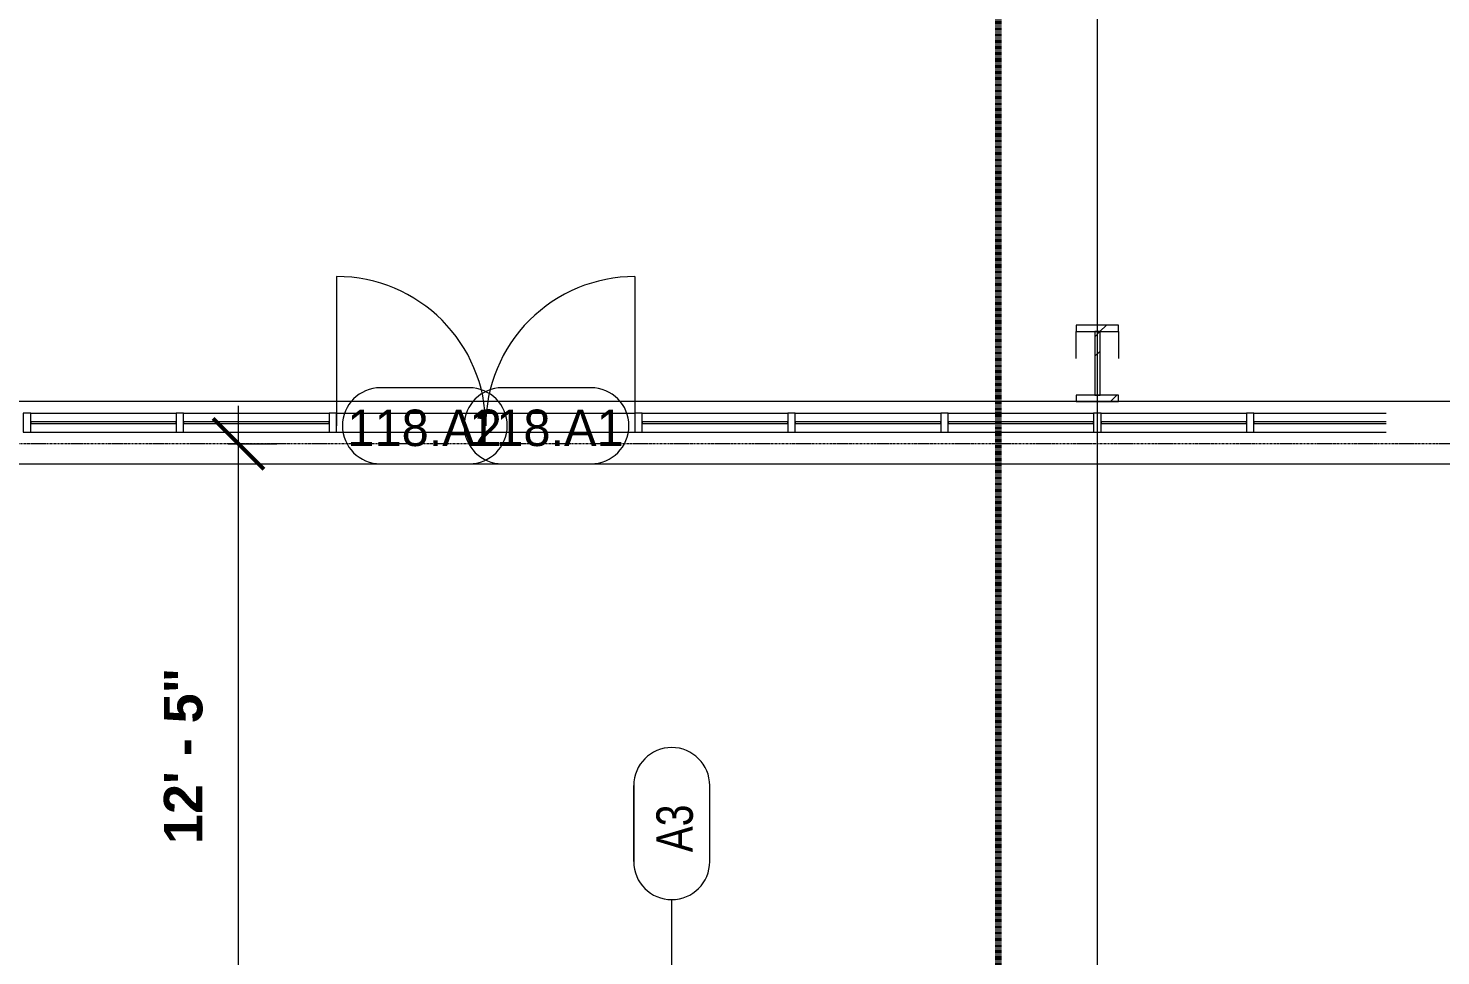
# Model space of a CAD drawing. Header units: inches. Extents: x 21592 to 24810, y -23179 to -20467.
# Drawn here: x 23990.9 to 24325.2, y -22490.7 to -22271.2 of the extents above; entities that cross this region are included whole.
import ezdxf

# ---------------------------------------------------------------- set-up
doc = ezdxf.new("R2010")
doc.units = ezdxf.units.IN
doc.header["$MEASUREMENT"] = 0
doc.linetypes.add('Dash', pattern=[0.25, 0.125, -0.125])
doc.linetypes.add('Grid Line 1_2_', pattern=[0.875, 0.5, -0.125, 0.125, -0.125])
for name, color, linetype, lineweight in [('A-ANNO-DIMS', 211, 'Continuous', 9), ('A-ANNO-DIMS-96', 211, 'Continuous', 9), ('A-ANNO-MATC', 214, 'Dash', 140), ('A-DOOR', 31, 'Continuous', 20), ('A-DOOR-IDEN', 31, 'Continuous', 9), ('A-GLAZ-CURT', 52, 'Continuous', 20), ('A-GLAZ-CWMG', 51, 'Continuous', 20), ('A-WALL-IDEN', 211, 'Continuous', 9), ('G-ANNO-SYMB', 111, 'Continuous', 9), ('S-BEAM', 12, 'Continuous', 20), ('S-GRID', 1, 'Continuous', 9)]:
    doc.layers.add(name, color=color, linetype=linetype, lineweight=lineweight)
doc.styles.add('Arial_B', font='arialbd.ttf', dxfattribs={"height": 9.132806})
doc.styles.add('Century Gothic', font='GOTHIC.TTF', dxfattribs={"height": 8.622671})
doc.styles.add('Century Gothic_1', font='GOTHIC.TTF', dxfattribs={"width": 0.8, "height": 8.622671})
doc.dimstyles.new('OD_Dimension_2', dxfattribs={"dimscale": 12, "dimtxt": 9, "dimasz": 1, "dimexe": 0.75, "dimexo": 0.5, "dimgap": 0.5, "dimtad": 1, "dimdec": 4, "dimrnd": 0.0625, "dimzin": 3, "dimdsep": 46, "dimlunit": 4, "dimtxsty": 'Arial_B', "dimblk1": 'OBLIQUE', "dimblk2": 'OBLIQUE', "dimsah": 1, "dimcen": 0.09, "dimdle": 0.75, "dimazin": 0, "dimtfac": 1, "dimtdec": 4, "dimtix": 1, "dimtmove": 0, "dimatfit": 3, "dimfxl": 1, "dimtvp": 1, "dimtfill": 1, "dimfrac": 2, "dimtolj": 1, "dimtzin": 0, "dimlwd": 13, "dimlwe": 13, "dimarcsym": 2})
pattern_1 = [(225, (24243.89, -22360.053), (9.503515, -9.503515), []), (225, (24243.89, -22374.453), (9.503515, -9.503515), [])]

# ---------------------------------------------------------------- blocks, each defined once
blk = doc.blocks.new('columns and girder2 - one-1334686-Enlarged First Floor Plan _West_')
at = {"layer": 'S-BEAM', "lineweight": 9}
h = blk.add_hatch(dxfattribs=at)
h.set_pattern_fill('FP_20', color=8, style=0, pattern_type=2)
h.set_pattern_definition(pattern_1)
h.paths.add_polyline_path([(-5, -0.5), (-5, -2), (5, -2), (5, -0.5)], flags=0)
h.paths.add_polyline_path([(-5, -17.03), (-5, -18.55), (5, -18.55), (5, -17.03)], flags=0)
h.paths.add_polyline_path([(5, -1204.89), (-5, -1204.89), (-5, -1206.4), (5, -1206.4)], flags=0)
h.paths.add_polyline_path([(5, -1224.25), (-5, -1224.25), (-5, -1225), (5, -1225)], flags=0)
h = blk.add_hatch(dxfattribs=at)
h.set_pattern_fill('FP_20', color=8, style=0, pattern_type=2)
h.set_pattern_definition(pattern_1)
h.paths.add_polyline_path([(0.62, -2), (-0.63, -2), (-0.63, -17.03), (0.62, -17.03)], flags=0)
h.paths.add_polyline_path([(-0.63, -1206.4), (-0.63, -1224.25), (0.62, -1224.25), (0.62, -1206.4)], flags=0)
at = {"layer": 'S-BEAM', "color": 7}
for p, q in [((5, -0.5), (-5, -0.5)), ((-5, -0.5), (-5, -2)), ((-5, -2), (5, -2)), ((0.62, -2), (-0.63, -2)), ((-0.63, -2), (-0.63, -17.03)), ((0.62, -17.03), (0.62, -2)), ((5, -2), (5, -0.5)), ((5, -17.03), (-5, -17.03)), ((-5, -17.03), (-5, -18.55)), ((-5, -18.55), (5, -18.55)), ((-0.63, -17.03), (0.62, -17.03)), ((5, -18.55), (5, -17.03))]:
    blk.add_line(p, q, dxfattribs=at)
at = {"layer": 'S-BEAM', "color": 43, "lineweight": 13}
for p, q in [((-5, -17.03), (-5, -10.69)), ((5, -10.69), (5, -17.03))]:
    blk.add_line(p, q, dxfattribs=at)
blk = doc.blocks.new('System Panel - Interior Glazing-1220293-Enlarged First Floor Plan _West_')
at = {"layer": 'A-GLAZ-CURT', "color": 7}
for p, q in [((17.22, -0.56), (-14.06, -0.56)), ((-14.06, -0.94), (17.22, -0.94)), ((17.22, -0.94), (17.22, -0.56))]:
    blk.add_line(p, q, dxfattribs=at)
blk = doc.blocks.new('System Panel - Interior Glazing-V22-Enlarged First Floor Plan _West_')
at = {"layer": 'A-GLAZ-CURT', "color": 7}
for p, q in [((17.21875, -0.5625), (-17.21875, -0.5625)), ((-17.21875, -0.5625), (-17.21875, -0.9375)), ((-17.21875, -0.9375), (17.21875, -0.9375)), ((17.21875, -0.9375), (17.21875, -0.5625))]:
    blk.add_line(p, q, dxfattribs=at)
blk = doc.blocks.new('Door_Single_Storefront - one-1970956-Enlarged First Floor Plan _West_')
at = {"layer": 'A-DOOR', "color": 43, "lineweight": 13}
blk.add_line((-17.65625, -35.3125), (-17.65625, 0), dxfattribs=at)
blk.add_arc((-17.65625, 0), 35.3125, 270, 0, dxfattribs=at)
blk = doc.blocks.new('Door_Single_Storefront - one-1970957-Enlarged First Floor Plan _West_')
at = {"layer": 'A-DOOR', "color": 43, "lineweight": 13}
blk.add_line((-17.65625, 35.3125), (-17.65625, 0), dxfattribs=at)
blk.add_arc((-17.65625, 0), 35.3125, 360, 90, dxfattribs=at)
blk = doc.blocks.new('Rectangular Mullion - Interior 1_75_ x 4_5_-1179494-Enlarged First Floor Plan _West_')
at = {"layer": 'A-GLAZ-CWMG', "color": 43, "lineweight": 13}
for p, q in [((24244.77, -22362.3), (24279.2, -22362.3)), ((24244.77, -22366.8), (24279.2, -22366.8))]:
    blk.add_line(p, q, dxfattribs=at)
blk = doc.blocks.new('Rectangular Mullion - Interior 1_75_ x 4_5_-1220290-Enlarged First Floor Plan _West_')
at = {"layer": 'A-GLAZ-CWMG', "color": 7}
for p, q in [((-0.875, 3), (0.875, 3)), ((-0.875, -1.5), (-0.875, 3)), ((0.875, 3), (0.875, -1.5)), ((0.875, -1.5), (-0.875, -1.5))]:
    blk.add_line(p, q, dxfattribs=at)
blk = doc.blocks.new('Rectangular Mullion - Interior 1_75_ x 4_5_-1970954-Enlarged First Floor Plan _West_')
at = {"layer": 'A-GLAZ-CWMG', "color": 43, "lineweight": 13}
for p, q in [((22905.83, -22362.3), (22941.14, -22362.3)), ((22905.83, -22366.8), (22941.14, -22366.8))]:
    blk.add_line(p, q, dxfattribs=at)
blk = doc.blocks.new('Rectangular Mullion - Interior 1_75_ x 4_5_-1970955-Enlarged First Floor Plan _West_')
at = {"layer": 'A-GLAZ-CWMG', "color": 43, "lineweight": 13}
for p, q in [((22941.14, -22362.3), (22976.45, -22362.3)), ((22941.14, -22366.8), (22976.45, -22366.8))]:
    blk.add_line(p, q, dxfattribs=at)
blk = doc.blocks.new('Rectangular Mullion - Interior 1_75_ x 4_5_-V24-Enlarged First Floor Plan _West_')
at = {"layer": 'A-GLAZ-CWMG', "color": 43, "lineweight": 13}
for p, q in [((24280.95, -22362.3), (24312.23, -22362.3)), ((24280.95, -22366.8), (24312.23, -22366.8))]:
    blk.add_line(p, q, dxfattribs=at)
blk = doc.blocks.new('Door Tag - Door Tag-4658-Enlarged First Floor Plan _West_')
at = {"layer": 'A-DOOR-IDEN', "color": 153}
for p, q in [((0.109375, 0.09375), (-0.109375, 0.09375)), ((-0.109375, -0.09375), (0.109375, -0.09375))]:
    blk.add_line(p, q, dxfattribs=at)
for centre, start, end in [((-0.109375, 0), 90, 270), ((0.109375, 0), 270, 90)]:
    blk.add_arc(centre, 0.09375, start, end, dxfattribs=at)
blk = doc.blocks.new('Wall Tag - 1_4_-1369832-Enlarged First Floor Plan _West_')
at = {"layer": 'A-WALL-IDEN', "color": 153}
for p, q in [((-0.0822, 0.0968), (0.1053, 0.0968)), ((0.1053, 0.0968), (-0.0822, 0.0968)), ((-0.0822, -0.0907), (0.1053, -0.0907)), ((-0.0822, -0.0907), (0.1053, -0.0907))]:
    blk.add_line(p, q, dxfattribs=at)
for centre, start, end in [((-0.0822, 0.0031), 90, 270), ((-0.0822, 0.0031), 90, 270), ((0.1053, 0.0031), 270, 90), ((0.1053, 0.0031), 270, 90)]:
    blk.add_arc(centre, 0.0937, start, end, dxfattribs=at)
blk = doc.blocks.new('DIMBLOCK16-Enlarged First Floor Plan _West_')
at = {"layer": 'A-ANNO-DIMS-96', "lineweight": 50}
for p, q in [((24040.67, -22369.55), (24034.67, -22363.55)), ((24040.67, -22369.55), (24046.67, -22375.55)), ((24040.67, -22518.55), (24034.67, -22512.55)), ((24040.67, -22518.55), (24046.67, -22524.55))]:
    blk.add_line(p, q, dxfattribs=at)
at = {"layer": 'A-ANNO-DIMS-96', "lineweight": 13}
for p, q in [((24040.67, -22518.55), (24040.67, -22360.55)), ((24038.19, -22369.55), (24049.67, -22369.55)), ((24040.67, -22369.55), (24038.19, -22369.55)), ((24129.33, -22518.55), (24031.67, -22518.55)), ((24040.67, -22518.55), (24129.33, -22518.55))]:
    blk.add_line(p, q, dxfattribs=at)
at = {"layer": 'A-ANNO-DIMS-96', "color": 0, "lineweight": 13, "insert": (24022.97, -22464.27), "char_height": 9.133, "width": 48.5143, "attachment_point": 1, "rotation": 90, "line_spacing_factor": 0.938532, "style": 'Arial_B', "bg_fill": 3, "box_fill_scale": 1.25, "bg_fill_color": 0, "bg_fill_transparency": 0}
blk.add_mtext('12\' - 5"', dxfattribs=at)
blk = doc.blocks.new('_Oblique')
at = {"color": 0, "linetype": 'ByBlock', "lineweight": -2}
blk.add_line((-0.5, -0.5), (0.5, 0.5), dxfattribs=at)

msp = doc.modelspace()

# ---------------------------------------------------------------- linework, layer by layer
at = {"layer": 'A-ANNO-MATC', "color": 163}
msp.add_line((24220.4473, -20466.80665), (24220.4473, -23129.8711), dxfattribs=at)
at = {"layer": 'A-WALL-IDEN', "color": 153}
msp.add_line((24143.17218, -22518.55281), (24143.17218, -22477.44489), dxfattribs=at)
at = {"layer": 'G-ANNO-SYMB'}
msp.add_line((24581.52474, -22374.35697), (21776.42336, -22374.35697), dxfattribs=at)
at = {"layer": 'S-GRID', "linetype": 'Grid Line 1_2_'}
for p, q in [((24243.89023, -23071.83025), (24243.89023, -20713.12653)), ((24243.89023, -23130.6211), (24243.89023, -20902.42781)), ((24588.97484, -22359.55281), (22653.5125, -22359.55281)), ((24742.78907, -22359.55281), (22737.5125, -22359.55281)), ((24694.78907, -22369.55281), (22737.5125, -22369.55281))]:
    msp.add_line(p, q, dxfattribs=at)

# ---------------------------------------------------------------- block references
at = {"layer": 'A-DOOR', "color": 43, "lineweight": 13}
msp.add_blockref('Door_Single_Storefront - one-1970957-Enlarged First Floor Plan _West_', (24081.48398, -22365.30281), dxfattribs=at)
at = {"layer": 'A-DOOR', "color": 43, "lineweight": 13, "rotation": 180}
msp.add_blockref('Door_Single_Storefront - one-1970956-Enlarged First Floor Plan _West_', (24116.79648, -22365.30281), dxfattribs=at)
at = {"layer": 'A-DOOR-IDEN', "color": 153, "xscale": 95.99999999999994, "yscale": 95.99999999999994, "zscale": 95.99999999999994}
for p in [(24084.73292, -22365.30281), (24113.54753, -22365.30281)]:
    msp.add_blockref('Door Tag - Door Tag-4658-Enlarged First Floor Plan _West_', p, dxfattribs=at)
at = {"layer": 'A-GLAZ-CURT', "color": 43, "lineweight": 13, "rotation": 180}
for name, p in [('System Panel - Interior Glazing-V22-Enlarged First Floor Plan _West_', (24008.67148, -22365.30281)), ('System Panel - Interior Glazing-V22-Enlarged First Floor Plan _West_', (24044.85898, -22365.30281)), ('System Panel - Interior Glazing-V22-Enlarged First Floor Plan _West_', (24153.42148, -22365.30281)), ('System Panel - Interior Glazing-V22-Enlarged First Floor Plan _West_', (24189.60898, -22365.30281)), ('System Panel - Interior Glazing-V22-Enlarged First Floor Plan _West_', (24225.79648, -22365.30281)), ('System Panel - Interior Glazing-V22-Enlarged First Floor Plan _West_', (24261.98398, -22365.30281)), ('System Panel - Interior Glazing-1220293-Enlarged First Floor Plan _West_', (24298.17148, -22365.30281))]:
    msp.add_blockref(name, p, dxfattribs=at)
at = {"layer": 'A-GLAZ-CWMG', "color": 43, "lineweight": 13, "extrusion": (0, 0, -1)}
for p in [(-23990.57773, -22365.30281), (-24026.76523, -22365.30281), (-24062.95273, -22365.30281), (-24135.32773, -22365.30281), (-24171.51523, -22365.30281), (-24207.70273, -22365.30281), (-24243.89023, -22365.30281), (-24280.07773, -22365.30281)]:
    msp.add_blockref('Rectangular Mullion - Interior 1_75_ x 4_5_-1220290-Enlarged First Floor Plan _West_', p, dxfattribs=at)
at = {"layer": 'A-GLAZ-CWMG', "color": 43, "lineweight": 13}
for name, p in [('Rectangular Mullion - Interior 1_75_ x 4_5_-1179494-Enlarged First Floor Plan _West_', (-253.3125, 0)), ('Rectangular Mullion - Interior 1_75_ x 4_5_-1179494-Enlarged First Floor Plan _West_', (-217.125, 0)), ('Rectangular Mullion - Interior 1_75_ x 4_5_-1970954-Enlarged First Floor Plan _West_', (1158, 0)), ('Rectangular Mullion - Interior 1_75_ x 4_5_-1970955-Enlarged First Floor Plan _West_', (1158, 0)), ('Rectangular Mullion - Interior 1_75_ x 4_5_-1179494-Enlarged First Floor Plan _West_', (-108.5625, 0)), ('Rectangular Mullion - Interior 1_75_ x 4_5_-1179494-Enlarged First Floor Plan _West_', (-72.375, 0)), ('Rectangular Mullion - Interior 1_75_ x 4_5_-1179494-Enlarged First Floor Plan _West_', (-36.1875, 0)), ('Rectangular Mullion - Interior 1_75_ x 4_5_-1179494-Enlarged First Floor Plan _West_', (0, 0)), ('Rectangular Mullion - Interior 1_75_ x 4_5_-V24-Enlarged First Floor Plan _West_', (0, 0))]:
    msp.add_blockref(name, p, dxfattribs=at)
at = {"layer": 'A-WALL-IDEN', "color": 153, "xscale": 95.99999999999994, "yscale": 95.99999999999994, "zscale": 95.99999999999994, "rotation": 89.99999999999991}
msp.add_blockref('Wall Tag - 1_4_-1369832-Enlarged First Floor Plan _West_', (24143.46589, -22460.54957), dxfattribs=at)
at = {"layer": 'S-BEAM', "color": 43, "lineweight": 13, "rotation": 180}
msp.add_blockref('columns and girder2 - one-1334686-Enlarged First Floor Plan _West_', (24243.89023, -22360.05281), dxfattribs=at)

# ---------------------------------------------------------------- texts
at = {"layer": 'A-DOOR-IDEN', "char_height": 8.622671, "width": 46.008, "attachment_point": 2, "line_spacing_factor": 0.984117, "style": 'Century Gothic'}
for s, insert in [('118.A2', (24084.69159, -22361.4715)), ('118.A1', (24113.50621, -22361.4715))]:
    msp.add_mtext(s, dxfattribs=dict(at, insert=insert))

# ---------------------------------------------------------------- next in the draw order: texts
at = {"layer": 'A-WALL-IDEN', "insert": (24139.53155, -22460.57843), "char_height": 8.622671, "width": 14.58, "attachment_point": 2, "rotation": 90, "line_spacing_factor": 0.984117, "style": 'Century Gothic_1', "bg_fill": 3, "box_fill_scale": 1.25, "bg_fill_color": 0, "bg_fill_transparency": 0}
msp.add_mtext('A3', dxfattribs=at)

# ---------------------------------------------------------------- next in the draw order: dimensions: what is measured, and where the dimension line sits
at = {"layer": 'A-ANNO-DIMS', "lineweight": 13}
dim = msp.add_linear_dim(base=(24040.67368, -22369.55281), p1=(24135.32773, -22518.55281), p2=(24032.1884, -22369.55281), angle=90, dimstyle='OD_Dimension_2', override={"dimpost": '<>', "dimfxl": 181.21457}, dxfattribs=at)
dim.commit()
dim.dimension.update_dxf_attribs({"geometry": 'DIMBLOCK16-Enlarged First Floor Plan _West_', "text_midpoint": (24030.01072, -22444.05281)})

doc.saveas('drawing.dxf')
